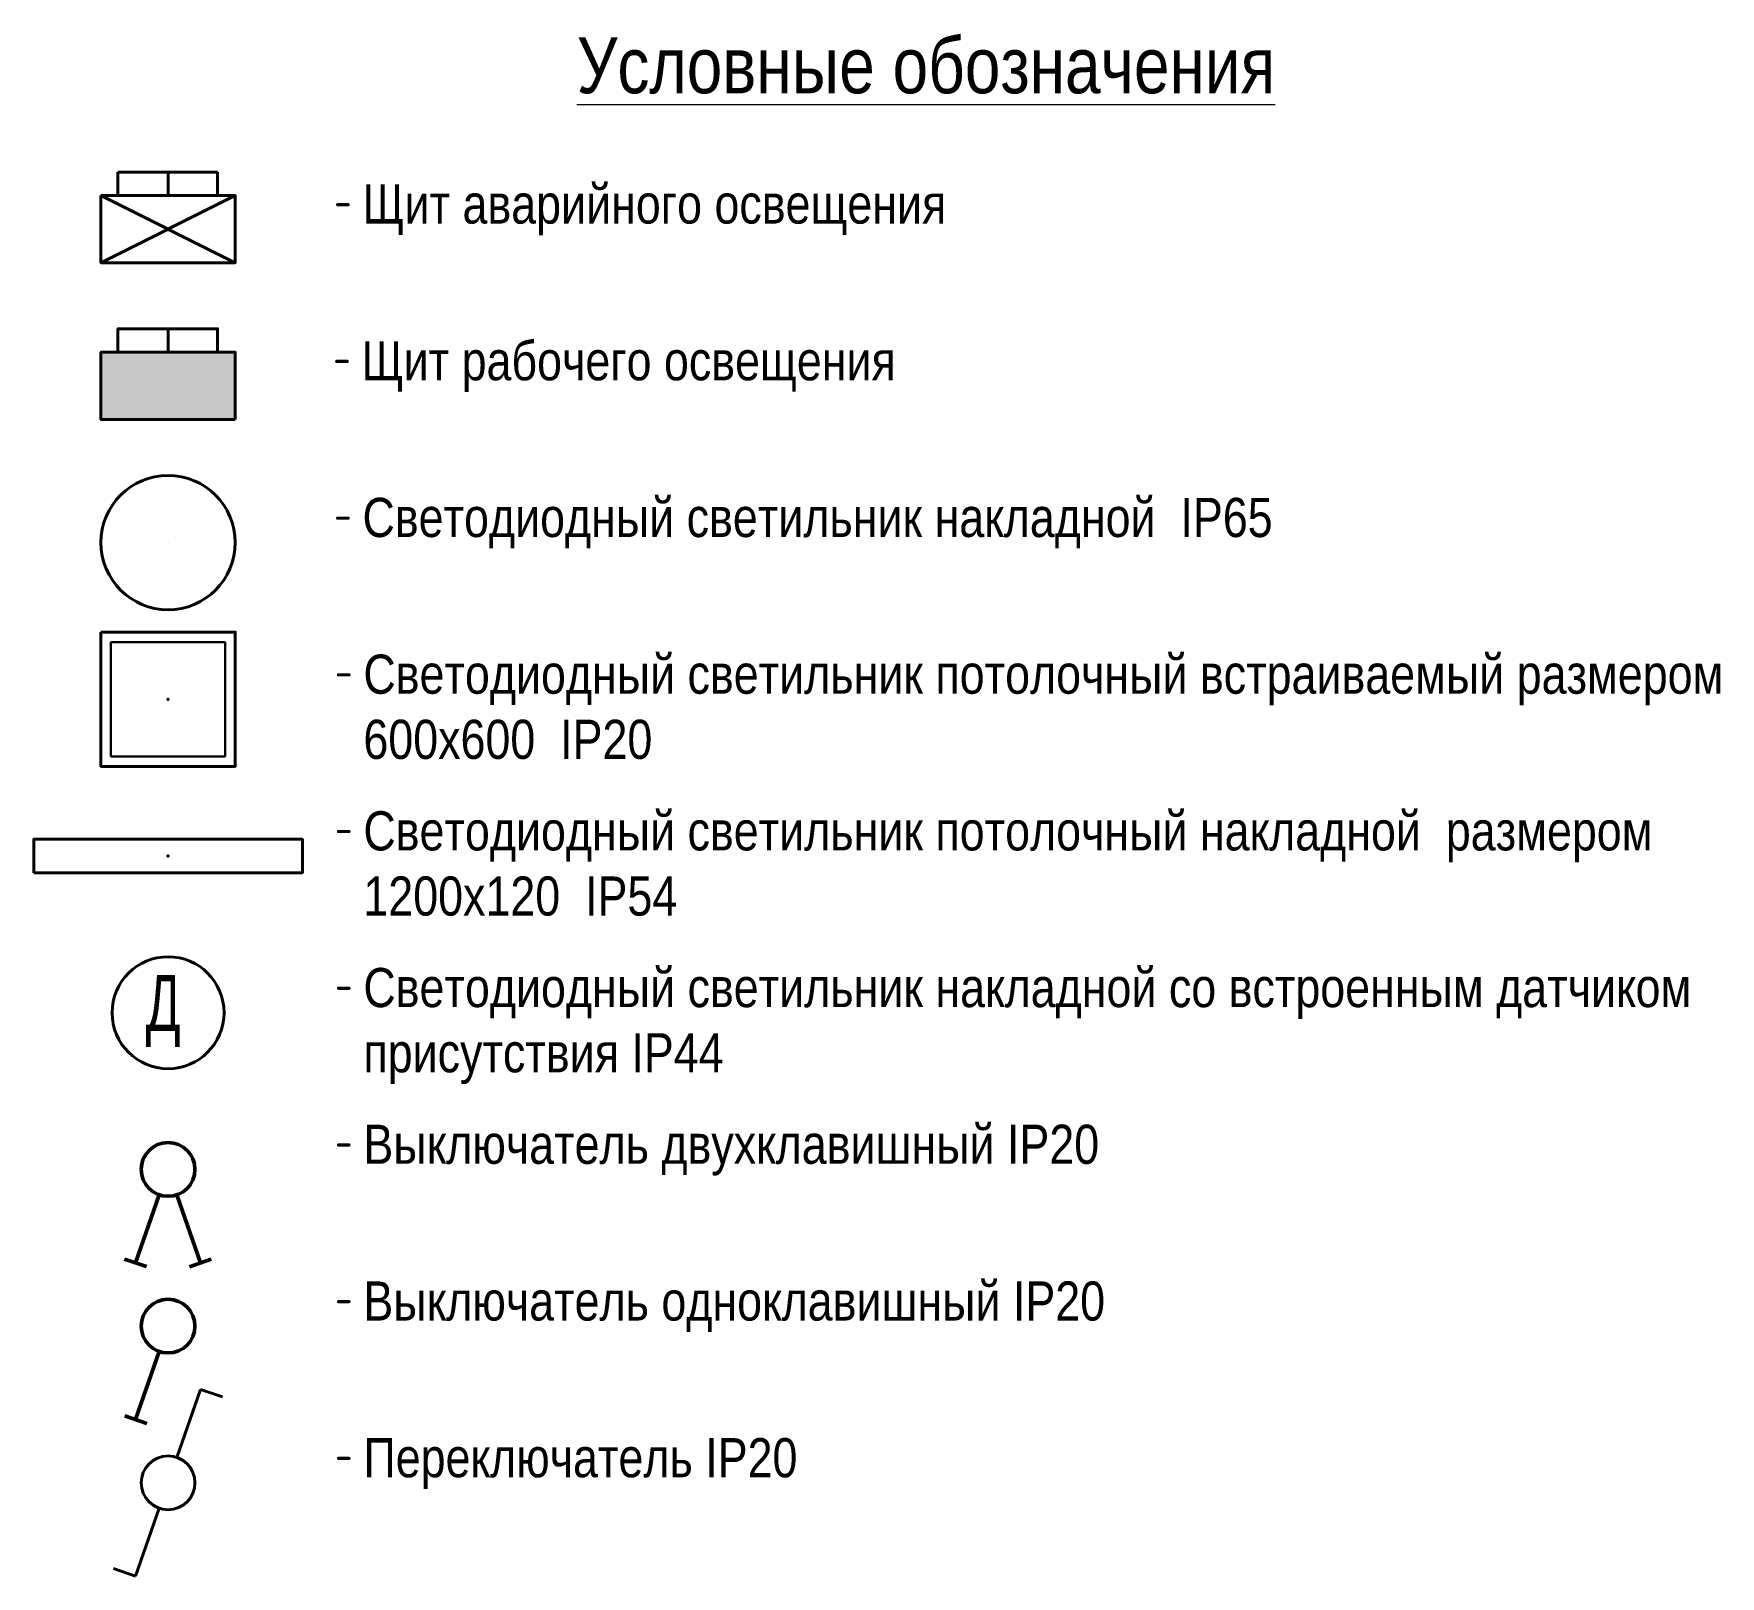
# Model space of a CAD drawing. Header units: metres. Extents: x -93142 to 227756, y -64772 to 286334.
# Drawn here: x 227605.2 to 227756.2, y 286195.9 to 286334 of the extents above.
import ezdxf

# ---------------------------------------------------------------- set-up
doc = ezdxf.new("R2010")
doc.units = ezdxf.units.M
doc.linetypes.add('DASHED', pattern=[0.75, 0.5, -0.25])
doc.linetypes.add('HIDDEN2', pattern=[0.1875, 0.125, -0.0625])
for name, color, linetype, lineweight in [('G-ANNO-TEXT', 7, 'Continuous', 9), ('nadpisi', 84, 'Continuous', 13), ('ав осв', 1, 'HIDDEN2', 40), ('раб осв', 7, 'Continuous', 40), ('ЭЛ', 250, 'Continuous', 50), ('ЭЛ.освещ.', 150, 'Continuous', 50), ('ЭОМ', 7, 'Continuous', 40)]:
    doc.layers.add(name, color=color, linetype=linetype, lineweight=lineweight)
doc.styles.add('Arial', font='ARIALN.TTF', dxfattribs={"width": 0.8, "height": 2.5})
doc.styles.add('GOST Common_6', font='', dxfattribs={"width": 0.8, "height": 3})
doc.styles.add('GOST Common_I_7', font='ARIALN.TTF', dxfattribs={"height": 3.5})
doc.styles.get('GOST Common_6').set_extended_font_data('GOST Common')

# ---------------------------------------------------------------- blocks, each defined once
blk = doc.blocks.new('ARS.R UNI LED')
at = {"color": 5, "lineweight": 30, "ltscale": 100}
blk.add_lwpolyline([(2913222.7, 2072748.5), (2913732.7, 2072748.5), (2913732.7, 2073258.5), (2913222.7, 2073258.5)], close=True, dxfattribs=at)
at = {"color": 0, "lineweight": 40, "ltscale": 100}
blk.add_point((2913477.7, 2073003.5), dxfattribs=at)
at = {"layer": 'ЭЛ', "color": 5, "lineweight": 40, "ltscale": 10}
blk.add_lwpolyline([(2913177.7, 2073303.5), (2913777.7, 2073303.5), (2913777.7, 2072703.5), (2913177.7, 2072703.5)], close=True, dxfattribs=at)
blk = doc.blocks.new('BUG LED')
at = {"layer": 'раб осв', "color": 0, "lineweight": 40, "ltscale": 100}
blk.add_line((62381.7, -35891.5), (62381.7, -35891.5), dxfattribs=at)
at = {"layer": 'раб осв', "color": 5}
blk.add_circle((62381.7, -35891.5), 300, dxfattribs=at)
blk = doc.blocks.new('TS LED')
at = {"lineweight": 40, "ltscale": 100}
blk.add_line((2928353.8, 2077052.7), (2928353.8, 2077052.7), dxfattribs=at)
at = {"color": 5, "lineweight": 40, "ltscale": 100}
blk.add_circle((2928353.8, 2077052.7), 250, dxfattribs=at)
at = {"layer": 'nadpisi', "color": 5, "insert": (2928254.2, 2077221.4), "char_height": 250, "width": 1402.065, "attachment_point": 1, "style": 'Arial'}
blk.add_mtext('Д', dxfattribs=at)
blk = doc.blocks.new('LZ.OPL ECO LED')
at = {"color": 0, "lineweight": 40, "ltscale": 100}
blk.add_point((-484366.7, 7962), dxfattribs=at)
at = {"layer": 'раб осв', "color": 5, "lineweight": 40}
blk.add_lwpolyline([(-484966.7, 7887), (-483766.7, 7887), (-483766.7, 8037), (-484966.7, 8037)], close=True, dxfattribs=at)
blk = doc.blocks.new('выкл. 2 клав. скрыт.')
at = {"layer": 'ЭЛ.освещ.', "color": 0, "ltscale": 100}
for p, q in [((2902360.5, 2044098.7), (2902326.5, 2044196.6)), ((2902039.4, 2044041.8), (2902343.5, 2044147.6)), ((2902039.4, 2043963), (2902343.5, 2043857.2)), ((2902360.9, 2043907.2), (2902327.2, 2043809.2))]:
    blk.add_line(p, q, dxfattribs=at)
blk.add_circle((2901926.1, 2044002.4), 120, dxfattribs=at)
blk = doc.blocks.new('выкл. 1 клав. скрыт')
at = {"layer": 'ЭЛ.освещ.', "color": 0, "ltscale": 100}
for p, q in [((2902123, 2044848.8), (2902427.1, 2044743)), ((2902444.4, 2044793), (2902410.7, 2044695))]:
    blk.add_line(p, q, dxfattribs=at)
blk.add_circle((2902009.7, 2044888.3), 120, dxfattribs=at)
blk = doc.blocks.new('перекл. 2 клав. скрыт.')
at = {"layer": 'раб осв', "color": 0, "lineweight": 40}
for points in [[(-501557.3, 8734.7), (-501459.4, 8768.8)], [(-501459.4, 8768.8), (-501353.6, 8464.7)], [(-501274.8, 8238), (-501169, 7933.9)], [(-501169, 7933.9), (-501071.1, 7967.9)]]:
    blk.add_lwpolyline(points, dxfattribs=at)
blk.add_circle((-501314.2, 8351.3), 120, dxfattribs=at)

msp = doc.modelspace()

# ---------------------------------------------------------------- hatches: boundary and pattern name
at = {"layer": 'ЭОМ', "ltscale": 100}
h = msp.add_hatch(color=256, dxfattribs=at)
h.dxf.hatch_style = 1
h.paths.add_polyline_path([(227623.2638, 286299.486), (227623.2638, 286305.4981), (227611.2396, 286305.4981), (227611.2396, 286299.486)])

# ---------------------------------------------------------------- linework, layer by layer
at = {"layer": 'ав осв', "linetype": 'DASHED', "lineweight": 40, "ltscale": 500}
msp.add_lwpolyline([(227621.6905, 286319.5263), (227621.6905, 286321.6328), (227617.2517, 286321.6328), (227617.2517, 286319.5263), (227617.2517, 286321.6328), (227612.7687, 286321.6328), (227612.7687, 286319.5263)], dxfattribs=at)
at = {"layer": 'раб осв', "color": 0, "lineweight": 40, "ltscale": 100}
msp.add_lwpolyline([(227621.6905, 286305.4981), (227621.6905, 286307.6047), (227617.2517, 286307.6047), (227617.2517, 286305.4981), (227617.2517, 286307.6047), (227612.7687, 286307.6047), (227612.7687, 286305.4981)], dxfattribs=at)
at = {"layer": 'ЭОМ', "ltscale": 100}
for p, q in [((227623.2638, 286319.5263), (227611.2396, 286313.5142)), ((227611.2396, 286319.5263), (227623.2638, 286313.5142))]:
    msp.add_line(p, q, dxfattribs=at)
for points in [[(227611.2396, 286319.5263), (227623.2638, 286319.5263), (227623.2638, 286313.5142), (227611.2396, 286313.5142)], [(227623.2638, 286299.486), (227611.2396, 286299.486), (227611.2396, 286305.4981), (227623.2638, 286305.4981)]]:
    msp.add_lwpolyline(points, close=True, dxfattribs=at)

# ---------------------------------------------------------------- block references
at = {"layer": 'раб осв', "xscale": 0.020040241186095, "yscale": 0.020040241186095, "zscale": 0.020040241186095}
msp.add_blockref('BUG LED', (226367.1072, 287007.7373), dxfattribs=at)
at = {"layer": 'раб осв', "color": 0, "lineweight": 40, "ltscale": 100, "xscale": 0.020040241186095, "yscale": 0.020040241186095, "zscale": 0.020040241186095}
for name, p in [('ARS.R UNI LED', (169230.4558, 244730.9446)), ('TS LED', (168932.3359, 244621.7416))]:
    msp.add_blockref(name, p, dxfattribs=at)
at = {"layer": 'раб осв', "color": 0, "lineweight": 40, "yscale": 0.020040241186095, "zscale": 0.020040241186095}
for name, p, xscale in [('LZ.OPL ECO LED', (237324.0768, 286100.8471), 0.020040241186095), ('перекл. 2 клав. скрыт.', (217570.7943, 286036.9324), -0.020040241186095)]:
    msp.add_blockref(name, p, dxfattribs=dict(at, xscale=xscale))
at = {"layer": 'раб осв', "color": 0, "lineweight": 40, "ltscale": 100, "yscale": 0.020040241186095, "zscale": 0.020040241186095}
for name, p, xscale, rotation in [('выкл. 2 клав. скрыт.', (268579.5529, 344387.6501), -0.020040241186095, 90), ('выкл. 1 клав. скрыт', (186637.1979, 344375.2966), 0.020040241186095, 270)]:
    msp.add_blockref(name, p, dxfattribs=dict(at, xscale=xscale, rotation=rotation))

# ---------------------------------------------------------------- texts
at = {"layer": 'G-ANNO-TEXT', "attachment_point": 1}
for s, insert, char_height, width, style in [('{\\fArial Narrow|b0|i0|c204|p34;\\W1;\\LУсловные обозначения\\l }', (227653.8369, 286333.6859), 5, 73.710226, 'GOST Common_6'), ('Щит аварийного освещения', (227634.6566, 286320.5202), 3.5, 61.493674, 'GOST Common_I_7'), ('- ', (227632.1166, 286320.5202), 3, 3.07848, 'GOST Common_6'), ('Щит рабочего освещения', (227634.5767, 286306.4921), 3.5, 52.458334, 'GOST Common_I_7'), ('- ', (227632.0367, 286306.4921), 3, 3.07848, 'GOST Common_6'), ('Светодиодный светильник накладной  IP65 ', (227634.6566, 286292.4639), 3.5, 88.255596, 'GOST Common_I_7'), ('- ', (227632.1166, 286292.4639), 3, 3.07848, 'GOST Common_6'), ('Светодиодный светильник потолочный встраиваемый размером 600х600  IP20 ', (227634.7365, 286278.4357), 3.5, 124.9919, 'GOST Common_I_7'), ('- ', (227632.1965, 286278.4357), 3, 3.07848, 'GOST Common_6'), ('Светодиодный светильник потолочный накладной  размером 1200х120  IP54', (227634.7365, 286264.4076), 3.5, 126.266612, 'GOST Common_I_7'), ('- ', (227632.1965, 286264.4076), 3, 3.07848, 'GOST Common_6'), ('Светодиодный светильник накладной со встроенным датчиком присутствия IP44', (227634.7365, 286250.3794), 3.5, 136.814101, 'GOST Common_I_7'), ('- ', (227632.1965, 286250.3794), 3, 3.07848, 'GOST Common_6'), ('Выключатель двухклавишный IP20', (227634.7365, 286236.3512), 3.5, 76.529853, 'GOST Common_I_7'), ('- ', (227632.1965, 286236.3512), 3, 3.07848, 'GOST Common_6'), ('Выключатель одноклавишный IP20', (227634.7365, 286222.3231), 3.5, 112.977835, 'GOST Common_I_7'), ('- ', (227632.1965, 286222.3231), 3, 3.07848, 'GOST Common_6'), ('Переключатель IP20', (227634.7365, 286208.2949), 3.5, 112.977835, 'GOST Common_I_7'), ('- ', (227632.1965, 286208.2949), 3, 3.07848, 'GOST Common_6')]:
    msp.add_mtext(s, dxfattribs=dict(at, insert=insert, char_height=char_height, width=width, style=style))

doc.saveas('drawing.dxf')
